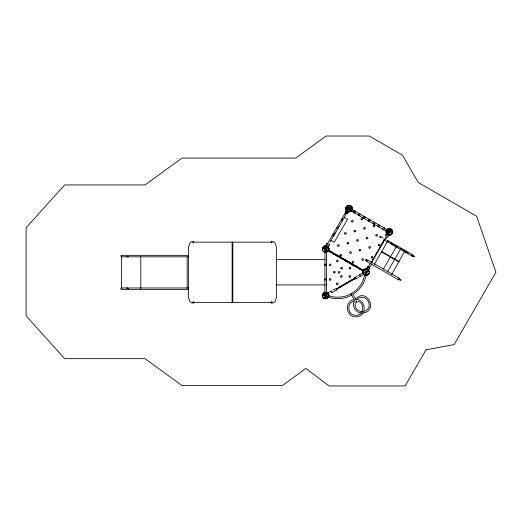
<?xml version="1.0" encoding="UTF-8"?>
<svg xmlns="http://www.w3.org/2000/svg" width="522" height="522" viewBox="0 0 522 522"><rect width="100%" height="100%" fill="white"/><g stroke="black" fill="none" stroke-linecap="round" stroke-linejoin="round"><path stroke-width="0.78" d="M323.797 247.108L323.797 246.417L325.03 245.771L323.797 246.56M323.849 295.569L323.849 294.793M323.849 294.095L323.849 292.979L325.082 292.333L324.364 292.744M323.96 297.194L323.953 298.095L324.54 298.349L323.953 297.951M325.702 298.747L325.708 292.255M325.65 252.263L325.656 245.764M327.451 293.671L327.451 292.979L326.544 292.398L327.163 293.24M327.555 297.201L327.555 298.101L326.322 298.741L327.046 298.33M347.182 207.064L347.182 206.64M347.182 206.444L347.182 205.942L348.415 205.303L347.443 205.785L348.128 205.962M347.287 210.568L348.194 211.651L346.575 210.647M349.035 211.795L349.035 208.506M350.784 206.444L349.877 205.368L350.497 206.203M350.888 210.575L350.888 211.071L349.655 211.71L350.647 211.221L350.817 210.575M368.532 274.004L368.532 273.652M368.532 270.866L368.532 270.403M387.024 233.765L386.717 233.125L387.141 234.208L386.737 233.491L387.083 233.843M391.846 233.66L392.25 233.073L391.578 234.378L392.166 233.491M391.852 230.058L392.159 230.698M366.111 271.89L366.131 270.983L366.105 273.528M389.432 231.546L389.471 230.163M324.958 264.171C323.751 265.47 327.725 265.528 326.524 264.008M362.849 272.386L362.868 271.89M369.367 272.621L369.393 272.125M386.169 232.042L386.182 231.546M392.688 232.277L392.707 231.781M324.88 265.196L326.642 265.111M355.11 303.178C354.157 307.517 358.001 311.915 362.418 311.647M326.524 280.555L326.524 279.531M381.21 237.295L380.982 236.577L380.231 236.362M324.88 279.283L326.635 279.283M326.615 279.309L326.518 279.224A0.887 0.398 0 0 1 326.615 279.303L326.557 279.159M362.751 272.184L363.084 270.82L328.377 250.788L362.96 270.866L364.056 270.507M362.836 272.197L363.292 270.748M363.018 271.407L363.018 273.032M386.854 230.417L386.456 231.905L386.854 233.399A2.982 2.982 0 0 0 387.768 234.385M328.808 248.955L328.612 249.281L328.671 248.576L328.736 250.045L328.795 248.133L328.775 248.968M352.128 208.741L352.174 207.665L352.122 209.576L351.913 208.024M322.89 295.145L322.563 296.379L322.981 295.426M326.524 280.666L326.635 279.211M388.975 234.776L388.779 235.259L389.092 234.789M386.548 233.791L385.804 235.161L386.071 236.114M324.488 251.787L323.908 251.389L324.815 252.113L324.195 251.278M348.174 211.142L347.495 211.234M351.502 206.366L350.327 205.622L349.727 205.968M355.254 212.702L354.02 212.754L353.596 211.658M327.111 246.678L327.196 246.227L327.757 246.528M324.247 297.84L324.162 298.284L324.169 297.788M322.622 294.473L322.55 295.537L322.622 294.473M386.554 231.174L386.502 232.42L387.167 233.784M385.973 234.926L385.797 235.69M329.265 244.224L329.056 243.904L329.049 245.333M366.033 269.554L366.111 269.137L366.601 269.6M369.282 267.094L369.739 267.727L369.478 268.693M389.536 234.626L389.477 235.063L390.28 235.05L388.955 234.567M328.123 246.88L329.245 244.994L329.212 244.113M345.473 211.912L345.296 213.087M364.506 275.218C363.247 282.546 358.529 289.318 352.069 292.999M366.346 269.098L366.509 268.53L365.544 269.541M366.013 275.303C364.721 283.1 359.743 290.336 352.872 294.258M368.499 270.448L369.752 268.021M325.898 245.581L326.974 243.663L328.018 243.272L327.633 243.265M345.414 211.899L345.244 212.969M326.615 265.261A0.887 0.398 0 0 1 326.524 265.359L326.524 265.202M363.58 271.564L363.234 270.964L363.978 269.789L362.979 271.414L363.41 270.703L363.723 270.983M392.166 233.445C391.18 232.903 392.564 233.915 392.577 232.753L391.996 233.66L391.304 233.66M379.781 236.681L379.807 237.419L380.688 237.791M326.524 260.08L326.524 259.193M326.524 285.371L326.524 284.483M330.759 291.628L331.842 291.002M332.468 292.085L331.842 292.712L331.17 292.627M355.88 278.559L355.652 278.957M360.526 275.877L360.108 276.412L359.227 276.412M362.96 270.866L362.764 273.097M363.077 271.42L363.416 270.709L328.292 250.403M348.285 211.925L347.313 213.518L346.34 213.831L346.725 213.844M386.861 231.011L386.711 230.372L387.135 230.45M324.749 250.599L325.578 249.085M348.389 209.603L349.022 208.513M324.801 297.162L325.63 295.648M326.576 279.277L324.886 279.211L324.938 280.314M385.804 235.154L386.652 233.68M388.1 236.446C388.061 235.911 386.071 238.743 388.936 234.985M322.635 249.372L322.687 248.668M346.021 208.904L346.073 208.2M347.822 205.785L347.182 206.092M325.989 245.301L326.974 243.663L326.648 244.159M345.27 212.2L346.314 210.386L346.119 210.725M346.615 210.588L326.341 245.712L327.875 246.593M332.521 236.166L333.33 234.763M341.44 220.715L342.66 218.607M345.094 214.392L346.308 212.284M333.858 235.063L335.072 232.956M337.506 228.74L338.726 226.633M346.836 212.584L347.645 211.182L348.148 211.469M330.139 241.94L330.955 240.531M344.383 217.269L345.603 215.155M331.229 240.192L331.098 239.846M331.744 239.291L337.76 228.89M337.956 228.538L339.352 226.111M339.561 225.745L344.161 217.785M346.347 213.824L347.378 213.452L348.37 211.802M326.87 251.695L327.503 251.395L326.27 252.178L327.953 251.278L326.563 251.519M322.687 295.935L322.74 295.23M328.488 295.543L328.723 295.139M388.081 230.548L387.813 231.005L391.056 232.812M388.766 229.367L388.955 229.041M386.802 232.982L387.096 232.473M363.573 273.169L363.821 274.552L363.553 274.109M366.353 268.843L367.788 266.716M366.796 269.084L370.366 262.905M372.401 260.21L373.21 258.801M376.055 253.875L376.864 252.472M379.709 247.545L382.143 243.33M382.959 241.921L384.172 239.813M368.069 267.988L368.858 266.611M371.494 262.051L384.512 239.513M385.034 238.6L386.117 236.72M371.625 262.573L384.623 240.068M387.787 234.756L391.082 229.067M364.473 275.101L367.762 269.411M371.873 263.773L368.278 269.939M388.231 235.435L385.477 239.689M391.983 230.998L391.735 229.608L392.642 231.292L391.683 230.058M368.754 271.186L368.415 269.959L369.322 271.636L368.682 270.403L368.186 270.403M390.012 234.626L389.758 235.057L388.375 234.998L389.432 235.07L389.321 234.632M366.516 275.277L366.79 274.8M374.254 264.445L387.533 241.445M383.526 268.895L396.413 246.573M387.383 272.027L400.661 249.027M391.63 274.481L404.667 251.336M325.65 248.961L326.557 247.356L327.222 247.741M349.211 208.187L349.681 207.417L348.402 209.59M325.826 248.655L326.55 247.48M325.878 295.217L326.348 294.447L324.801 297.031M363.442 270.637L363.39 270.096A3.406 3.406 0 0 1 366.555 268.837M325.017 250.058L325.65 248.994L328.501 247.337M346.138 206.986L346.406 206.562M322.753 247.454L323.02 247.03M351.665 210.451L351.939 210.033M328.279 250.919L328.553 250.501M322.805 294.017L323.072 293.592M328.331 297.481L328.606 297.064M347.58 213.152L347.398 213.426M367.207 267.368L368.062 266.625M368.264 270.122L368.819 269.828M328.201 246.795L328.39 246.469L328.005 246.984M327.901 251.128L328.338 250.567M328.403 250.912L326.563 252.198M354.255 277.887L357.426 275.923M368.754 273.117L368.865 273.809L369.256 273.097L368.362 274.004M391.852 230.646L392.146 230.306L391.892 230.731M363.423 273.848L363.703 273.521M387.298 229.445L386.548 230.62L386.802 231.05M387.298 229.452L386.626 230.744M384.362 229.439L383.402 229.687M326.922 246.593L327.398 246.417L326.818 246.162M324.377 251.356L324.077 251.708L323.19 251.115M363.397 270.709L328.312 250.443M355.75 298.643C367.481 287.341 378.678 311.484 362.477 313.141M356.852 299.654C365.204 291.106 375.546 307.412 364.258 311.327M332.866 292.157L336.886 289.801M363.018 272.83L359.227 274.879L358.81 275.877M336.69 227.918L336.409 228.603M411.949 255.043C413.254 254.005 413.639 256.844 412.106 256.171L385.106 240.583M323.353 246.678C324.508 246.319 324.482 246.143 323.353 246.678M323.777 246.704L325.702 246.006M326.837 251.434L327.261 251.689L327.092 251.278M327.131 297.84L327.294 298.232L327.124 297.808M353.89 211.182L354.797 210.992M350.817 293.795C344.279 297.644 336.07 298.108 328.899 295.824M351.613 295.054C344.69 299.191 335.953 299.654 328.338 297.227M387.846 232.864L391.03 230.959M366 272.314L365.028 272.895L367.71 271.303L367.977 271.76M327.438 293.247L331.17 291.093M332.971 290.049L335.3 288.705M339.267 287.093L340.677 286.278M345.61 283.426L347.019 282.617M349.133 281.391L350.543 280.582M351.952 279.766L354.066 278.546M336.161 289.044L354.497 278.461M336.71 288.842L354.751 278.422M336.723 289.025L354.901 278.533M336.736 289.142L354.999 278.598M355.599 279.022L358.307 277.456M360.108 276.412L363.847 274.259M348.083 206.914L348.539 206.653M346.38 208.024L345.897 209.348L346.314 208.395M346.19 210.151L351.887 206.869M351.528 209.087L351.854 208.898M349.531 210.366L349.988 210.098L348.396 207.417L349.884 210.033M325.976 246.645L326.341 246.436M326.511 246.338L326.948 246.09L328.116 246.841M322.837 248.583L322.511 249.816L322.57 247.911L322.779 249.457M326.498 250.501L326.955 250.24M324.632 251.708L325.33 251.304M389.131 234.874L389.836 234.933M363.305 271.088L363.703 270.859M366.424 269.293L365.72 269.235M326.563 292.901L327.261 292.796L326.609 292.966M325.702 295.537L328.553 293.899M328.012 296.222L328.364 296.02M328.664 295.843L328.84 294.695L328.788 296.607L328.86 295.517L328.429 295.654M324.684 298.271L325.01 298.082M366.431 272.066L367.645 271.414M388.348 232.525L390.965 231.07M191.972 241.503L189.877 242.991L188.579 246.782L188.579 297.788L189.877 301.579L191.972 303.067M272.973 303.067L275.074 301.579L276.366 297.788L276.366 246.782L275.074 242.991L272.973 241.503M336.703 289.938L335.816 289.945M326.518 252.022L327.294 251.695M326.537 252.106L328.358 250.671L363.195 270.781M359.227 274.879L359.899 274.794M354.582 277.56L355.254 277.476M365.955 259.284L365.42 259.695L365.42 260.582M350.647 211.221L351.332 210.803L350.105 211.142M327.301 298.232L328.005 297.834L327.268 298.238M352.076 209.981L352.996 210.001L386.097 229.132L386.574 229.921A0.855 0.855 0 0 1 386.123 230.691L385.203 230.672L352.109 211.547L351.632 210.757A0.855 0.855 0 0 1 351.887 210.125M353.883 299.713C342.941 301.729 346.902 319.451 357.661 316.613C367.266 314.91 365.889 299.484 356.134 299.511M322.929 248.863L322.505 249.014L322.942 249.072M387.135 233.354L386.874 233.765L387.565 233.765M383.168 227.833L384.179 227.925L384.642 228.819M328.553 250.338L329.056 249.444A3.406 3.406 0 0 0 328.455 246.906M128.216 256.615L126.187 256.831M325.441 246.019L324.162 246.391A2.982 2.982 0 0 0 323.542 246.867M366.118 269.098L367.181 269.176L366.079 269.104L366.229 269.535M366.079 269.124L365.276 269.117L366.111 269.137M366.444 275.401L366.959 275.394L365.635 274.911M389.588 228.93L389.83 228.982M365.615 269.574L366.327 269.535A2.727 2.727 0 0 1 367.018 269.685M347.769 208.519L350.895 208.48M324.384 248.987L326.916 248.968M324.436 295.55L326.968 295.53M193.101 242.169L271.845 242.169M324.873 292.679L324.965 251.885M326.491 251.885L326.642 292.679M122.507 255.343L188.481 255.343M188.481 256.831L121.574 256.831L121.574 287.974A0.744 0.744 0 0 0 120.856 288.907A0.744 0.744 0 0 0 121.946 289.364M276.19 259.636L324.873 259.636M276.19 284.927L324.873 284.927M188.481 287.974L121.574 287.974L121.946 288.072M122.507 289.462L188.481 289.462M193.101 302.401L271.845 302.401M350.784 206.099L350.203 205.694M350.425 210.921L350.888 210.921M386.149 231.905L392.727 231.912M366.118 272.256L362.829 272.249L362.947 273.052M364.056 274.109L363.397 273.469M323.849 293.123L324.965 293.09M327.451 293.129L326.87 292.725M327.092 297.951L327.555 297.958M347.782 208.5L350.784 208.539M326.922 248.987L324.397 248.968M326.974 295.55L324.449 295.53M348.905 205.237L349.407 205.257M348.67 211.756L349.166 211.782M325.519 245.705L326.022 245.725M325.284 252.224L325.78 252.25M325.571 292.268L326.074 292.287M325.337 298.786L325.832 298.812M361.726 313.076C355.984 313.115 351.711 306.375 354.19 301.194C346.269 302.603 347.43 315.34 355.475 315.308C363.364 316.012 365.733 303.66 358.131 301.435M325.735 246.006L327.144 246.397A2.982 2.982 0 0 1 327.764 246.867M388.923 234.769L388.668 234.717M325.911 245.992L326.661 246.143A2.936 2.936 0 0 1 328.345 247.637M346.347 208.611L345.884 208.546L346.321 209.081M328.416 295.439L328.853 295.504L328.579 295.054M322.994 295.635L322.55 295.576L322.831 296.02M128.673 288.346L126.259 287.994M350.582 205.759L351.143 206.059M347.476 211.247L346.934 210.953M326.563 292.235L328.09 293.116M326.537 292.333L328.025 293.188M326.518 292.418L327.294 292.738M326.557 246.404L327.105 246.678M323.549 251.421L324.071 251.708M346.719 210.647L347.384 211.032M381.804 237.021L382.737 237.562M387.428 240.27L412.824 254.932M380.094 236.583L380.584 236.864M384.394 239.063L384.936 239.376M387.187 240.675L388.603 241.49M390.717 242.717L392.139 243.533M393.536 244.342L395.793 245.647M397.992 246.913L398.423 247.167M401.627 249.014L402.051 249.262M403.415 250.045L405.953 251.513M407.127 252.185L408.458 252.955M412.537 255.31L414.631 256.524M382.991 238.822L383.337 239.017M391.885 243.957L393.373 244.818M395.598 246.097L395.957 246.306M396.557 246.652L396.968 246.893M400.12 248.713L400.576 248.974M402.873 250.299L403.284 250.54M405.529 251.832L405.914 252.054M406.468 252.374L406.912 252.635M411.754 255.428L414.39 256.948M344.155 217.243L347.541 219.201L334.256 242.208L330.87 240.25M381.712 251.526L399.089 261.561M381.491 251.904L390.371 257.033M390.521 257.124L398.867 261.94M368.33 260.354L371.344 262.096M372.349 262.677L373.243 263.192M373.954 263.603L399.35 278.265M366.568 260.008L367.057 260.295M399.01 278.741L401.105 279.949M366.392 260.608L366.959 260.935M398.756 279.296L400.805 280.477M367.442 261.887L369.406 263.023M370.457 263.63L398.462 279.799M367.149 269.293L367.736 269.626M339.098 256.048L340.507 256.863M345.427 259.708L346.836 260.517M348.944 261.737L350.353 262.546M355.28 265.391L356.683 266.2M328.814 250.273L363.332 270.2M329.402 251.65L330.811 252.465M332.925 253.685L334.334 254.495M335.744 255.31L337.858 256.53M339.267 257.346L340.677 258.162M345.61 261.007L347.019 261.822M349.133 263.042L350.543 263.858M351.952 264.674L354.066 265.894M358.301 268.334L360.415 269.554M349.479 206.751L349.936 207.012M346.19 206.862L351.88 210.157M328.018 248.204L328.527 248.498M324.586 246.338L324.912 246.528M322.805 247.33L328.495 250.625M327.483 294.428L327.881 294.656M322.857 293.893L328.482 297.148M326.446 297.984L326.916 298.258M390.958 229.008L391.376 229.282M387.494 234.541L387.918 234.809M367.638 269.359L368.062 269.626M364.173 274.885L364.597 275.153M390.932 232.812L388.342 231.266M412.106 256.171L411.741 255.552M390.932 229.328L392.022 230.417M324.443 293.123L323.405 293.24L324.116 292.842L324.266 293.24M328.168 293.403L327.281 292.809L328.168 293.403M386.75 233.451L386.978 233.093M368.186 270.481L368.415 270.827M363.821 273.685L364.049 274.03M324.697 247.382L326.602 250.567M325.062 294.447L326.328 296.646L325.089 294.447M353.14 294.78L356.272 300.202M356.272 301.696L356.643 302.342A0.744 0.744 0 0 1 355.554 301.892M351.848 295.524L354.98 300.946M387.794 229.06L389.438 231.912M388.642 234.032L388.857 234.398M386.893 231.22L387.109 231.585M364.48 269.404L367.756 275.107M326.276 250.084L324.808 247.448M382.639 228.91L382.88 229.373A1.07 1.07 0 0 0 383.579 229.726M355.56 211.769L355.319 211.306A1.07 1.07 0 0 0 354.621 210.953M326.524 263.884L326.642 265.352M362.751 272.256L362.855 273.078M328.612 248.811L328.586 249.366L328.586 248.361M346.314 208.304L346.36 209.015M389.405 230.052L389.425 233.164L389.425 232.042M366.144 274.109L366.111 272.393M232.819 242.169L232.819 302.401M232.473 242.169L232.473 302.401M232.127 242.169L232.127 302.401M187.15 256.883L187.17 288.718M140.796 256.883L140.796 288.718M271.577 301.527A0.881 0.502 80.9 0 1 272.19 302.551A0.881 0.502 80.9 0 1 271.59 303.223A0.881 0.502 80.9 0 1 271.186 301.964M271.159 242.397A0.881 0.502 -80.9 0 1 271.681 241.308A0.881 0.502 -80.9 0 1 272.184 242.097A0.881 0.502 -80.9 0 1 271.577 243.043M193.368 243.043A0.881 0.502 80.9 0 1 192.762 242.097A0.881 0.502 80.9 0 1 193.27 241.308A0.881 0.502 80.9 0 1 193.786 242.397M193.76 301.964A0.881 0.502 -80.9 0 1 193.355 303.223A0.881 0.502 -80.9 0 1 192.762 302.551A0.881 0.502 -80.9 0 1 193.368 301.527M368.956 272.999A2.982 2.982 0 0 1 368.186 274.337M366.072 275.211A2.982 2.982 0 0 1 364.584 274.813M363.964 274.337A2.982 2.982 0 0 1 363.195 272.999M363.195 271.46A2.982 2.982 0 0 1 363.964 270.122M364.584 269.646A2.982 2.982 0 0 1 366.849 269.345M368.186 270.122A2.982 2.982 0 0 1 368.956 271.46M328.136 250.567A2.936 2.936 0 0 1 326.263 251.806M324.749 251.702A2.936 2.936 0 0 1 324.064 251.356M322.818 249.483A2.936 2.936 0 0 1 322.929 247.963M323.268 247.278A2.936 2.936 0 0 1 324.416 246.28M327.633 297.755A2.936 2.936 0 0 1 326.263 298.421M325.5 298.467A2.936 2.936 0 0 1 324.064 297.971M322.818 296.098A2.936 2.936 0 0 1 322.929 294.584M323.268 293.899A2.936 2.936 0 0 1 325.141 292.653M326.661 292.764A2.936 2.936 0 0 1 328.345 294.251M328.586 294.976A2.936 2.936 0 0 1 328.632 295.746M327.144 251.565A2.982 2.982 0 0 1 324.88 251.858M322.772 249.744A2.982 2.982 0 0 1 322.772 248.198M351.123 210.66A2.982 2.982 0 0 1 349.786 211.436M348.239 211.436A2.982 2.982 0 0 1 346.902 210.66M346.425 210.046A2.982 2.982 0 0 1 346.425 207.058M346.902 206.444A2.982 2.982 0 0 1 348.239 205.668M349.786 205.668A2.982 2.982 0 0 1 351.123 206.444M351.893 207.782A2.982 2.982 0 0 1 351.998 208.552M391.108 229.439A2.982 2.982 0 0 1 392.316 232.688M392.257 232.884A2.982 2.982 0 0 1 391.546 234.026M390.926 234.495A2.982 2.982 0 0 1 387.944 234.495M386.619 230.939A2.982 2.982 0 0 1 387.481 229.66M398.586 278.337A0.887 0.724 -60 0 1 399.604 278.546A0.887 0.724 -60 0 1 399.226 279.727A0.887 0.724 -60 0 1 398.208 279.511M366.738 259.734A0.887 0.783 -60 0 1 367.697 260.289M367.273 261.281A0.887 0.783 -60 0 1 366.111 260.817M383.677 227.749A1.07 1.07 0 0 1 384.381 228.101M354.523 212.93A1.07 1.07 0 0 1 353.818 212.578M353.557 211.854A0.94 0.94 0 0 1 353.603 211.599M368.715 219.462A0.933 0.933 0 0 1 370.007 220.597M369.739 221.002A0.933 0.933 0 0 1 368.206 220.48M368.728 220.871A0.698 0.698 0 0 1 368.493 220.597M369.361 219.638A0.698 0.698 0 0 1 369.752 219.997M359.847 215.54A0.933 0.933 0 0 1 358.523 214.881M359.501 213.772A0.933 0.933 0 0 1 360.369 214.764M359.736 215.332A0.698 0.698 0 0 1 359.201 215.358M358.908 215.155A0.698 0.698 0 0 1 358.751 214.829M359.312 214.013A0.698 0.698 0 0 1 360.134 214.757M374.091 223.788A0.698 0.698 0 0 1 373.282 223.227M373.511 222.568A0.698 0.698 0 0 1 374.666 223.155M373.902 224.029A0.933 0.933 0 0 1 373.034 223.031M373.556 222.261A0.933 0.933 0 0 1 374.894 223.162M378.992 226.809A0.933 0.933 0 0 1 377.974 226.307M378.196 225.197A0.933 0.933 0 0 1 379.722 225.719M363.978 218.379A0.933 0.933 0 0 1 363.351 217.439M363.508 216.982A0.933 0.933 0 0 1 365.198 217.322M378.757 226.594A0.698 0.698 0 0 1 378.28 226.352M378.509 225.263A0.698 0.698 0 0 1 379.501 225.772M364.043 218.157A0.698 0.698 0 0 1 363.749 217.955M363.978 216.865A0.698 0.698 0 0 1 364.969 217.374M121.946 256.733A0.744 0.744 0 0 1 120.96 256.511A0.744 0.744 0 0 1 121.091 255.512A0.744 0.744 0 0 1 122.102 255.558M365.915 274.977A2.727 2.727 0 0 1 365.217 274.826M363.658 273.437A2.727 2.727 0 0 1 363.436 272.758M386.698 233.947A3.406 3.406 0 0 1 385.986 231.442M351.149 211.169A3.406 3.406 0 0 1 347.789 211.717M356.8 301.168A0.744 0.744 0 0 1 356.643 302.342M352.037 294.747A0.744 0.744 0 0 1 351.469 294.676M351.123 294.219A0.744 0.744 0 0 1 352.037 293.305M358.895 214.555C359.58 216.689 360.558 213.048 358.895 214.555M363.743 217.354C364.421 219.488 365.4 215.847 363.743 217.354M368.584 220.153C369.269 222.287 370.248 218.646 368.584 220.153M373.426 222.953C374.111 225.086 375.09 221.445 373.426 222.953M378.267 225.752C378.952 227.886 379.931 224.245 378.267 225.752M324.162 298.264L323.235 297.677L324.123 298.271M345.949 207.443L345.884 208.546L345.956 207.443M368.865 273.796L368.258 274.722L368.865 273.796M386.489 230.652L386.3 231.07L386.704 230.378L386.502 230.639M389.112 228.767L389.745 228.949L388.596 228.773L390.502 228.825L389.112 228.767M426.017 349.799L405.131 385.967L329.101 385.967L305.866 368.467L282.337 385.562L182.015 385.562L145.018 358.679L64.656 358.679L26.1 315.862L26.1 227.762L64.656 184.938L145.018 184.938L182.015 158.062L295.759 158.062L326.08 136.033L369.295 136.033L402.442 155.165L418.272 182.53L476.612 216.206L495.9 272.23L454.133 344.572L426.017 349.799M347.117 205.949L346.738 206.21L347.469 205.805L347.13 205.942M388.127 228.91L387.689 229.138L388.133 228.917M391.187 234.678L390.743 234.913L391.187 234.678M364.813 269.254L364.369 269.489L364.813 269.261M367.866 275.022L367.423 275.257L367.866 275.022M366.157 275.407L365.054 275.342L366.118 275.414M326.909 246.032L326.491 245.836L327.183 246.247L326.909 246.032M324.86 298.675L324.175 298.271L324.86 298.682M365.191 271.721L367.214 272.902L365.191 271.721M386.73 233.517L386.234 232.531L386.704 233.484M363.384 273.828L362.914 272.875L363.384 273.828M352.03 207.201L351.802 206.758L352.037 207.201M346.269 210.255L346.04 209.811L346.269 210.255M328.651 247.669L328.416 247.226L328.651 247.669M322.883 250.723L322.655 250.279L322.883 250.723M328.703 294.232L328.468 293.788L328.703 294.232M322.935 297.286L322.707 296.842L322.935 297.286M356.937 240.962A0.835 0.835 0 0 0 358.34 240.583A0.835 0.835 0 0 0 357.316 239.559A0.835 0.835 0 0 0 356.937 240.962M340.253 255.871A0.835 0.835 0 0 0 341.656 255.499A0.835 0.835 0 0 0 340.631 254.475A0.835 0.835 0 0 0 340.253 255.871M371.644 257.881A0.835 0.835 0 0 0 372.897 257.157A0.835 0.835 0 0 0 371.644 256.433A0.835 0.835 0 0 0 371.644 257.881M378.463 245.634A0.835 0.835 0 0 0 379.859 245.262A0.835 0.835 0 0 0 378.835 244.237A0.835 0.835 0 0 0 378.463 245.634M352.539 262.997A0.835 0.835 0 0 0 353.792 262.272A0.835 0.835 0 0 0 352.539 261.548A0.835 0.835 0 0 0 352.539 262.997M366.522 238.776A0.835 0.835 0 0 0 367.782 238.052A0.835 0.835 0 0 0 366.522 237.327A0.835 0.835 0 0 0 366.522 238.776M359.358 250.756A0.835 0.835 0 0 0 360.761 250.377A0.835 0.835 0 0 0 359.736 249.353A0.835 0.835 0 0 0 359.358 250.756M337.838 246.077A0.835 0.835 0 0 0 339.235 245.705A0.835 0.835 0 0 0 338.21 244.681A0.835 0.835 0 0 0 337.838 246.077M373.341 226.535A0.835 0.835 0 0 0 374.744 226.156A0.835 0.835 0 0 0 373.719 225.132A0.835 0.835 0 0 0 373.341 226.535M361.231 219.54A0.835 0.835 0 0 0 362.633 219.168A0.835 0.835 0 0 0 361.609 218.137A0.835 0.835 0 0 0 361.231 219.54M364.102 228.982A0.835 0.835 0 0 0 365.361 228.258A0.835 0.835 0 0 0 364.102 227.533A0.835 0.835 0 0 0 364.102 228.982M347.424 243.898A0.835 0.835 0 0 0 348.676 243.174A0.835 0.835 0 0 0 347.424 242.449A0.835 0.835 0 0 0 347.424 243.898M344.827 233.967A0.835 0.835 0 0 0 346.23 233.595A0.835 0.835 0 0 0 345.205 232.571A0.835 0.835 0 0 0 344.827 233.967M362.229 260.197A0.835 0.835 0 0 0 363.488 259.473A0.835 0.835 0 0 0 362.229 258.749A0.835 0.835 0 0 0 362.229 260.197M376.042 235.84A0.835 0.835 0 0 0 377.445 235.468A0.835 0.835 0 0 0 376.421 234.443A0.835 0.835 0 0 0 376.042 235.84M354.412 231.788A0.835 0.835 0 0 0 355.671 231.057A0.835 0.835 0 0 0 354.412 230.332A0.835 0.835 0 0 0 354.412 231.788M351.821 221.857A0.835 0.835 0 0 0 353.218 221.485A0.835 0.835 0 0 0 352.193 220.46A0.835 0.835 0 0 0 351.821 221.857M350.118 253.203A0.835 0.835 0 0 0 351.378 252.478A0.835 0.835 0 0 0 350.118 251.754A0.835 0.835 0 0 0 350.118 253.203M369.224 248.087A0.835 0.835 0 0 0 370.476 247.363A0.835 0.835 0 0 0 369.224 246.638A0.835 0.835 0 0 0 369.224 248.087M338.582 272.941A0.835 0.835 0 0 0 339.985 272.562A0.835 0.835 0 0 0 338.961 271.538A0.835 0.835 0 0 0 338.582 272.941M341.192 268.843A0.835 0.835 0 0 0 342.445 268.119A0.835 0.835 0 0 0 341.192 267.394A0.835 0.835 0 0 0 341.192 268.843M349.583 268.843A0.835 0.835 0 0 0 350.836 268.119A0.835 0.835 0 0 0 349.583 267.394A0.835 0.835 0 0 0 349.583 268.843M340.866 276.999A0.835 0.835 0 0 0 342.262 276.621A0.835 0.835 0 0 0 341.238 275.596A0.835 0.835 0 0 0 340.866 276.999M333.936 272.856A0.835 0.835 0 0 0 335.189 272.132A0.835 0.835 0 0 0 333.936 271.407A0.835 0.835 0 0 0 333.936 272.856M329.565 279.988A0.835 0.835 0 0 0 330.968 279.616A0.835 0.835 0 0 0 329.943 278.591A0.835 0.835 0 0 0 329.565 279.988M329.741 265.587A0.835 0.835 0 0 0 330.994 264.863A0.835 0.835 0 0 0 329.741 264.139A0.835 0.835 0 0 0 329.741 265.587M349.257 276.999A0.835 0.835 0 0 0 350.653 276.621A0.835 0.835 0 0 0 349.629 275.596A0.835 0.835 0 0 0 349.257 276.999M336.84 284.399A0.835 0.835 0 0 0 338.099 283.674A0.835 0.835 0 0 0 336.84 282.95A0.835 0.835 0 0 0 336.84 284.399M336.997 261.574A0.835 0.835 0 0 0 338.249 260.85A0.835 0.835 0 0 0 336.997 260.126A0.835 0.835 0 0 0 336.997 261.574"/></g></svg>
